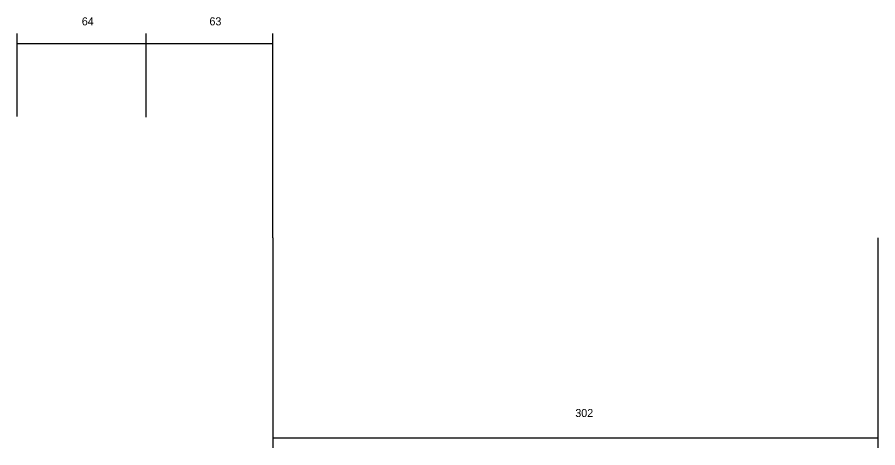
# Model space of a CAD drawing. Header units: metres. Extents: x 230 to 3694, y -1092 to 278.
# Drawn here: x 229.6 to 659.8, y 63 to 278.3 of the extents above; entities that cross this region are included whole.
import ezdxf

# ---------------------------------------------------------------- set-up
doc = ezdxf.new("R2010")
doc.units = ezdxf.units.M
doc.layers.add('COTA', color=4, linetype='Continuous')

msp = doc.modelspace()

# ---------------------------------------------------------------- linework, layer by layer
at = {"layer": 'COTA'}
for p, q in [((229.6, 228.7), (229.6, 270.1)), ((294.1, 228.3), (294.1, 270.1)), ((294.1, 228.3), (294.1, 270.1)), ((357.4, 167.9), (357.4, 270.1)), ((229.6, 265.1), (294.1, 265.1)), ((294.1, 265.1), (357.4, 265.1)), ((357.4, 167.9), (357.4, 63)), ((659.8, 167.9), (659.8, 63)), ((357.4, 68), (659.8, 68))]:
    msp.add_line(p, q, dxfattribs=at)

# ---------------------------------------------------------------- texts
for s, p in [('64', (261.9, 274.2)), ('63', (325.7, 274.2)), ('302', (508.6, 78.4))]:
    msp.add_text(s, height=4, dxfattribs=at).set_placement(p)

doc.saveas('drawing.dxf')
